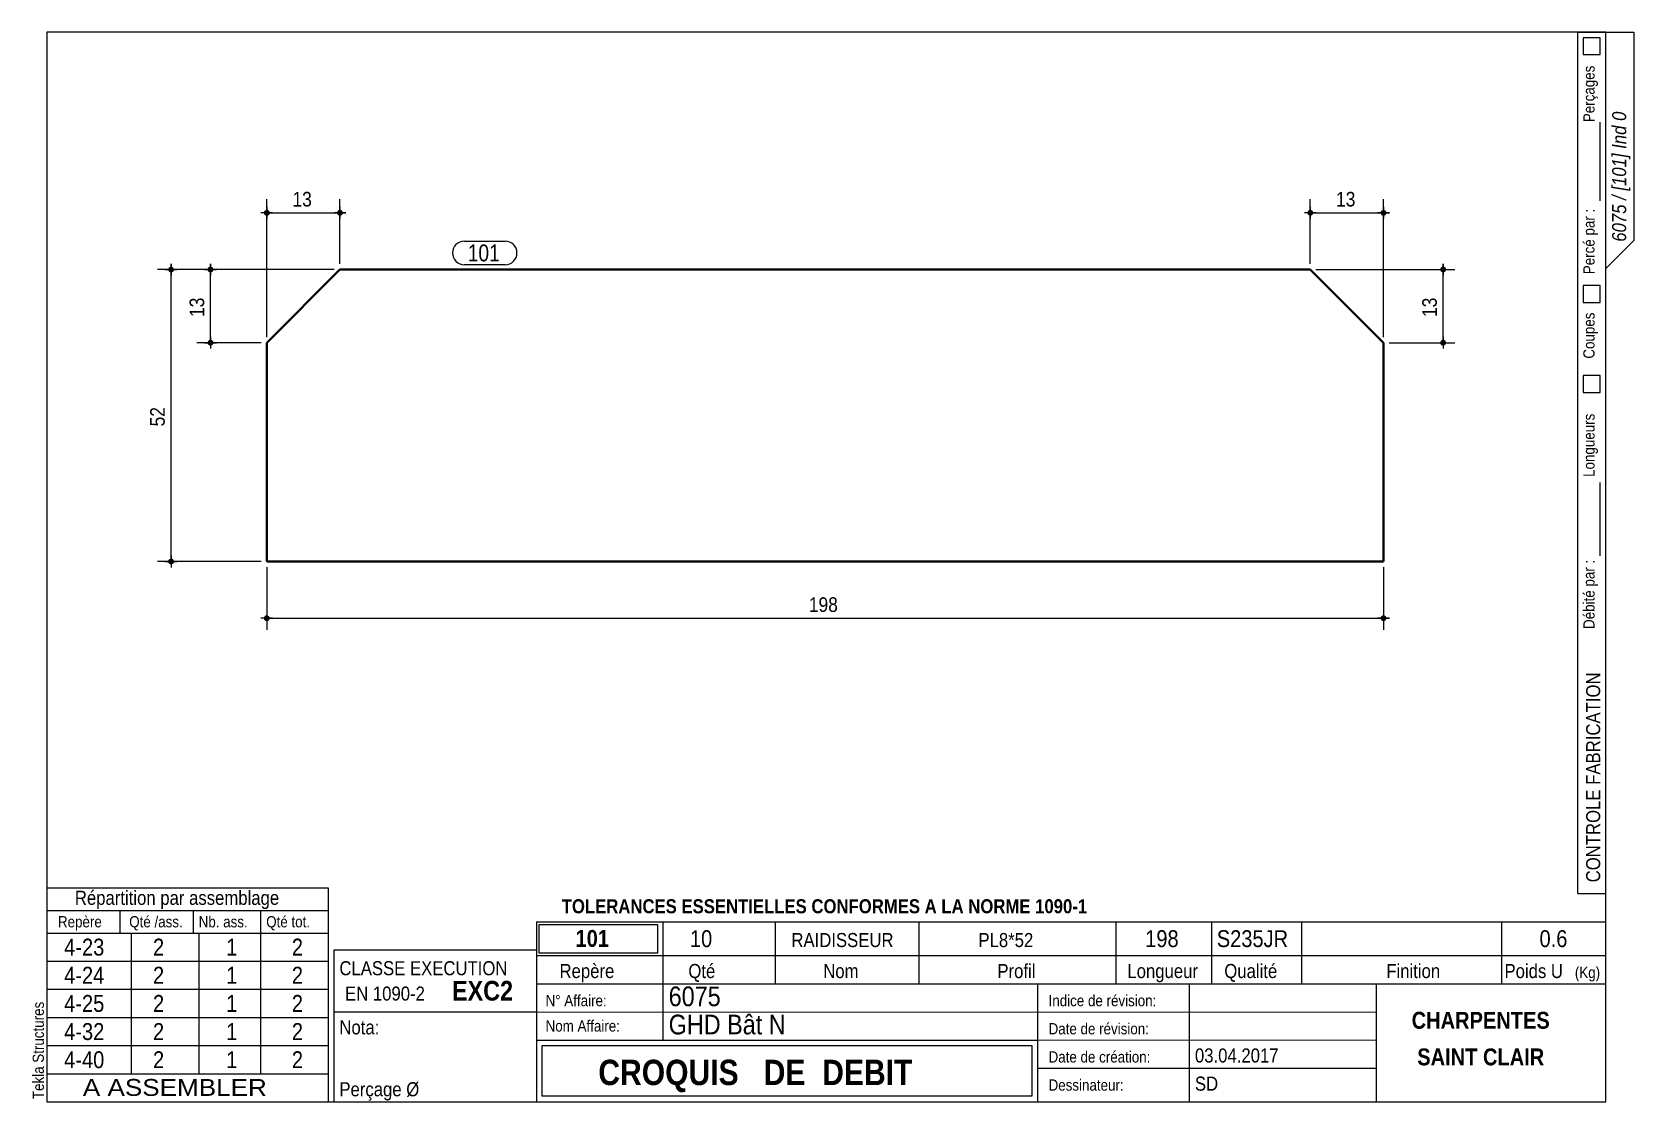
# Model space of a CAD drawing. Header units: millimetres. Extents: x 2 to 287, y 5 to 195.
import ezdxf

# ---------------------------------------------------------------- set-up
doc = ezdxf.new("R2010")
doc.units = ezdxf.units.MM
for name, color, linetype, lineweight in [('Autre type objet', 1, 'Continuous', 0), ('Cotation', 7, 'Continuous', 0), ('Feuille dessin', 5, 'Continuous', 0), ('Piece', 2, 'Continuous', 0), ('Repère pièce', 3, 'Continuous', 0)]:
    doc.layers.add(name, color=color, linetype=linetype, lineweight=lineweight)
doc.styles.add('ARIAL', font='ARIAL.TTF')
doc.styles.add('ARIAL_BOLD', font='ARIALBD.TTF')
doc.styles.add('ARIAL_ITALIC', font='ARIALI.TTF')
doc.styles.add('COMIC_SANS_MS', font='COMIC.TTF')

# ---------------------------------------------------------------- blocks, each defined once
blk = doc.blocks.new('*A1')
at = {"layer": 'Piece', "color": 2, "linetype": 'Continuous', "lineweight": 40}
for p, q in [((57.1, 152.824999), (44.1, 139.824999)), ((229.499994, 152.824999), (57.1, 152.824999)), ((242.499994, 139.824999), (229.499994, 152.824999)), ((44.1, 139.824999), (44.1, 100.975001)), ((242.499994, 100.975001), (242.499994, 139.824999)), ((44.1, 100.975001), (242.499994, 100.975001))]:
    blk.add_line(p, q, dxfattribs=at)
blk = doc.blocks.new('*A2')
at = {"layer": 'Feuille dessin', "linetype": 'Continuous', "lineweight": 0}
for p, q in [((282, 195), (5, 195)), ((5, 195), (5, 5)), ((282, 5), (282, 195)), ((5, 5), (282, 5))]:
    blk.add_line(p, q, dxfattribs=at)
at = {"layer": 'Feuille dessin', "style": 'ARIAL', "width": 0.85}
blk.add_text('Tekla Structures', height=2, rotation=90, dxfattribs=at).set_placement((4.5, 5.5))
blk = doc.blocks.new('*A3')
at = {"layer": 'Autre type objet', "linetype": 'Continuous', "lineweight": 0}
for p, q in [((56, 32), (92, 32)), ((56, 32), (56, 5)), ((92, 32), (92, 5)), ((56, 21), (92, 21)), ((56, 5), (92, 5))]:
    blk.add_line(p, q, dxfattribs=at)
at = {"layer": 'Autre type objet', "width": 0.85}
for s, height, style, p in [('CLASSE EXECUTION', 2.5, 'ARIAL', (57, 27.5)), ('EXC2', 3.5, 'ARIAL_BOLD', (77, 23)), ('EN 1090-2', 2.5, 'ARIAL', (58, 23)), ('Nota:', 2.5, 'ARIAL', (57, 17)), ('Perçage Ø', 2.5, 'ARIAL', (57, 6))]:
    blk.add_text(s, height=height, dxfattribs=dict(at, style=style)).set_placement(p)
blk = doc.blocks.new('*A4')
at = {"layer": 'Autre type objet', "linetype": 'Continuous', "lineweight": 0}
for p, q in [((5, 43), (55, 43)), ((5, 43), (5, 35)), ((55, 43), (55, 35)), ((5, 39), (55, 39)), ((18, 39), (18, 35)), ((31, 39), (31, 35)), ((43, 39), (43, 35)), ((5, 35), (55, 35)), ((5, 35), (5, 30)), ((20, 35), (20, 30)), ((32, 35), (32, 30)), ((43, 35), (43, 30)), ((55, 35), (55, 30)), ((5, 30), (55, 30)), ((5, 30), (5, 25)), ((20, 30), (20, 25)), ((32, 30), (32, 25)), ((43, 30), (43, 25)), ((55, 30), (55, 25)), ((5, 25), (55, 25)), ((5, 25), (5, 20)), ((20, 25), (20, 20)), ((32, 25), (32, 20)), ((43, 25), (43, 20)), ((55, 25), (55, 20)), ((5, 20), (55, 20)), ((5, 20), (5, 15)), ((20, 20), (20, 15)), ((32, 20), (32, 15)), ((43, 20), (43, 15)), ((55, 20), (55, 15)), ((5, 15), (55, 15)), ((5, 15), (5, 10)), ((20, 15), (20, 10)), ((32, 15), (32, 10)), ((43, 15), (43, 10)), ((55, 15), (55, 10)), ((5, 10), (55, 10))]:
    blk.add_line(p, q, dxfattribs=at)
at = {"layer": 'Autre type objet', "style": 'ARIAL', "width": 0.85}
for s, height, p in [('Répartition par assemblage', 2.5, (10, 40)), ('Repère', 2, (7, 36)), ('Qté /ass.', 2, (19.663086, 36)), ('Nb. ass.', 2, (32, 36)), ('Qté tot.', 2, (44, 36)), ('4-23', 3, (8.103027, 31)), ('2', 3, (23.885986, 31)), ('1', 3, (36.889404, 31)), ('2', 3, (48.551514, 31)), ('4-24', 3, (8.103027, 26)), ('2', 3, (23.885986, 26)), ('1', 3, (36.889404, 26)), ('2', 3, (48.551514, 26)), ('4-25', 3, (8.103027, 21)), ('2', 3, (23.885986, 21)), ('1', 3, (36.889404, 21)), ('2', 3, (48.551514, 21)), ('4-32', 3, (8.103027, 16)), ('2', 3, (23.885986, 16)), ('1', 3, (36.889404, 16)), ('2', 3, (48.551514, 16)), ('4-40', 3, (8.103027, 11)), ('2', 3, (23.885986, 11)), ('1', 3, (36.889404, 11)), ('2', 3, (48.551514, 11))]:
    blk.add_text(s, height=height, dxfattribs=at).set_placement(p)
blk = doc.blocks.new('*A5')
at = {"layer": 'Autre type objet', "linetype": 'Continuous', "lineweight": 0}
for p, q in [((277, 42), (277, 195)), ((277, 195), (287, 195)), ((278, 194), (278, 191)), ((281, 194), (278, 194)), ((281, 191), (281, 194)), ((282, 42), (282, 195)), ((287, 195), (287, 158)), ((278, 191), (281, 191)), ((281, 165), (281, 179)), ((287, 158), (282, 153)), ((278, 150), (278, 147)), ((281, 150), (278, 150)), ((281, 147), (281, 150)), ((278, 147), (281, 147)), ((278, 134), (278, 131)), ((281, 134), (278, 134)), ((281, 131), (281, 134)), ((278, 131), (281, 131)), ((281, 102), (281, 115)), ((277, 42), (282, 42))]:
    blk.add_line(p, q, dxfattribs=at)
at = {"layer": 'Autre type objet', "width": 0.85}
for s, height, style, p in [('Perçages', 2, 'ARIAL', (280, 179)), ('6075 / [101] Ind 0', 2.5, 'ARIAL_ITALIC', (285.619109, 157.760245)), ('Percé par :', 2, 'ARIAL', (280, 152)), ('Coupes', 2, 'ARIAL', (280, 137)), ('Longueurs', 2, 'ARIAL', (280, 116)), ('Débité par :', 2, 'ARIAL', (280, 89)), ('CONTROLE FABRICATION', 2.5, 'ARIAL', (281, 44))]:
    blk.add_text(s, height=height, rotation=90, dxfattribs=dict(at, style=style)).set_placement(p)
blk = doc.blocks.new('*A6')
at = {"layer": 'Autre type objet', "linetype": 'Continuous', "lineweight": 0}
for p, q in [((92, 37), (282, 37)), ((92, 37), (92, 31)), ((114.5, 31), (114.5, 37)), ((134.5, 31), (134.5, 37)), ((160, 31), (160, 37)), ((195, 31), (195, 37)), ((212, 31), (212, 37)), ((228, 31), (228, 37)), ((263.5, 31), (263.5, 37)), ((282, 31), (282, 37)), ((92.51953, 36.5), (113.5, 36.5)), ((92.51953, 31.394341), (92.51953, 36.5)), ((113.5, 36.5), (113.5, 31.394341)), ((113.5, 31.394341), (92.51953, 31.394341)), ((92, 31), (282, 31)), ((92, 31), (92, 5)), ((114.5, 16), (114.5, 31)), ((134.5, 26), (134.5, 31)), ((160, 26), (160, 31)), ((195, 26), (195, 31)), ((212, 26), (212, 31)), ((228, 26), (228, 31)), ((263.5, 26), (263.5, 31)), ((282, 5), (282, 31)), ((92, 26), (282, 26)), ((181, 26), (181, 5)), ((208, 26), (208, 5)), ((241.262466, 5), (241.262466, 26)), ((92, 21), (241.327069, 20.935451)), ((92, 16), (181, 16)), ((93, 15), (180, 15)), ((93, 6), (93, 15)), ((180, 15), (180, 6)), ((181, 16), (241.297815, 16.021151)), ((181, 11), (241.217807, 10.969512)), ((180, 6), (93, 6)), ((92, 5), (282, 5))]:
    blk.add_line(p, q, dxfattribs=at)
at = {"layer": 'Autre type objet', "width": 0.85}
for s, height, style, p in [('TOLERANCES ESSENTIELLES CONFORMES A LA NORME 1090-1', 2.5, 'ARIAL_BOLD', (96.5, 38.5)), ('101', 3, 'ARIAL_BOLD', (98.951496, 32.540141)), ('10', 3, 'ARIAL', (119.277344, 32.5)), ('RAIDISSEUR', 2.5, 'ARIAL', (137.30835, 32.5)), ('PL8*52', 2.5, 'ARIAL', (170.537964, 32.5)), ('198', 3, 'ARIAL', (200.165771, 32.5)), ('S235JR', 3, 'ARIAL', (212.880127, 32.5)), ('0.6', 3, 'ARIAL', (270.222412, 32.5)), ('Repère', 2.5, 'ARIAL', (96.112978, 27)), ('Qté', 2.5, 'ARIAL', (119, 27)), ('Nom', 2.5, 'ARIAL', (142.961426, 27)), ('Profil', 2.5, 'ARIAL', (173.903564, 27)), ('Longueur', 2.5, 'ARIAL', (197, 27)), ('Qualité', 2.5, 'ARIAL', (214.218018, 27)), ('Finition', 2.5, 'ARIAL', (243, 27)), ('Poids U', 2.5, 'ARIAL', (264, 27)), ('(Kg)', 2, 'ARIAL', (276.5, 27)), ('N° Affaire:', 2, 'ARIAL', (93.640566, 22)), ('6075', 3.5, 'ARIAL', (115.5, 22)), ('Indice de révision:', 2, 'ARIAL', (183, 22)), ('GHD Bât N', 3.5, 'ARIAL', (115.5, 17)), ('CHARPENTES', 3, 'ARIAL_BOLD', (247.5, 18)), ('Nom Affaire:', 2, 'ARIAL', (93.640566, 17.5)), ('Date de révision:', 2, 'ARIAL', (183, 17)), ('03.04.2017', 2.5, 'ARIAL', (209, 12)), ('SAINT CLAIR', 3, 'ARIAL_BOLD', (248.5, 11.5)), ('CROQUIS   DE  DEBIT', 4.5, 'ARIAL_BOLD', (103, 8)), ('Date de création:', 2, 'ARIAL', (183, 12)), ('Dessinateur:', 2, 'ARIAL', (183, 7)), ('SD', 2.5, 'ARIAL', (209, 7))]:
    blk.add_text(s, height=height, dxfattribs=dict(at, style=style)).set_placement(p)
blk = doc.blocks.new('*A7')
at = {"layer": 'Autre type objet', "linetype": 'Continuous', "lineweight": 0}
for p, q in [((5, 10), (55, 10)), ((5, 10), (5, 5)), ((55, 10), (55, 5)), ((5, 5), (55, 5))]:
    blk.add_line(p, q, dxfattribs=at)
at = {"layer": 'Autre type objet', "style": 'ARIAL', "width": 1.105}
blk.add_text('A ASSEMBLER', height=3, dxfattribs=at).set_placement((11.423651, 6.073465))
blk = doc.blocks.new('*A8')
at = {"layer": 'Cotation'}
for points in [[(27.07, 152.31), (27.05, 152.31), (27.02, 152.31), (27, 152.31), (26.97, 152.32), (26.95, 152.33), (26.92, 152.34), (26.9, 152.34), (26.88, 152.35), (26.85, 152.37), (26.83, 152.38), (26.81, 152.39), (26.79, 152.41), (26.77, 152.42), (26.75, 152.44), (26.73, 152.46), (26.71, 152.48), (26.7, 152.5), (26.68, 152.52), (26.67, 152.54), (26.65, 152.56), (26.64, 152.58), (26.63, 152.6), (26.62, 152.63), (26.61, 152.65), (26.6, 152.67), (26.6, 152.7), (26.59, 152.72), (26.59, 152.75), (26.58, 152.77), (26.58, 152.8), (26.58, 152.82), (26.58, 152.85), (26.58, 152.88), (26.59, 152.9), (26.59, 152.93), (26.6, 152.95), (26.6, 152.98), (26.61, 153), (26.62, 153.02), (26.63, 153.05), (26.64, 153.07), (26.65, 153.09), (26.67, 153.11), (26.68, 153.13), (26.7, 153.15), (26.71, 153.17), (26.73, 153.19), (26.75, 153.21), (26.77, 153.23), (26.79, 153.24), (26.81, 153.26), (26.83, 153.27), (26.85, 153.28), (26.88, 153.3), (26.9, 153.31), (26.92, 153.31), (26.95, 153.32), (26.97, 153.33), (27, 153.34), (27.02, 153.34), (27.05, 153.34), (27.07, 153.34), (27.1, 153.34), (27.13, 153.34), (27.15, 153.34), (27.18, 153.34), (27.2, 153.34), (27.23, 153.33), (27.25, 153.32), (27.28, 153.31), (27.3, 153.31), (27.32, 153.3), (27.35, 153.28), (27.37, 153.27), (27.39, 153.26), (27.41, 153.24), (27.43, 153.23), (27.45, 153.21), (27.47, 153.19), (27.49, 153.17), (27.5, 153.15), (27.52, 153.13), (27.53, 153.11), (27.55, 153.09), (27.56, 153.07), (27.57, 153.05), (27.58, 153.02), (27.59, 153), (27.6, 152.98), (27.6, 152.95), (27.61, 152.93), (27.61, 152.9), (27.62, 152.88), (27.62, 152.85), (27.62, 152.82), (27.62, 152.8), (27.62, 152.77), (27.61, 152.75), (27.61, 152.72), (27.6, 152.7), (27.6, 152.67), (27.59, 152.65), (27.58, 152.63), (27.57, 152.6), (27.56, 152.58), (27.55, 152.56), (27.53, 152.54), (27.52, 152.52), (27.5, 152.5), (27.49, 152.48), (27.47, 152.46), (27.45, 152.44), (27.43, 152.42), (27.41, 152.41), (27.39, 152.39), (27.37, 152.38), (27.35, 152.37), (27.32, 152.35), (27.3, 152.34), (27.28, 152.34), (27.25, 152.33), (27.23, 152.32), (27.2, 152.31), (27.18, 152.31), (27.15, 152.31), (27.13, 152.31), (27.1, 152.3)], [(27.07, 100.46), (27.05, 100.46), (27.02, 100.46), (27, 100.46), (26.97, 100.47), (26.95, 100.48), (26.92, 100.49), (26.9, 100.49), (26.88, 100.5), (26.85, 100.52), (26.83, 100.53), (26.81, 100.54), (26.79, 100.56), (26.77, 100.57), (26.75, 100.59), (26.73, 100.61), (26.71, 100.63), (26.7, 100.65), (26.68, 100.67), (26.67, 100.69), (26.65, 100.71), (26.64, 100.73), (26.63, 100.75), (26.62, 100.78), (26.61, 100.8), (26.6, 100.82), (26.6, 100.85), (26.59, 100.87), (26.59, 100.9), (26.58, 100.92), (26.58, 100.95), (26.58, 100.98), (26.58, 101), (26.58, 101.03), (26.59, 101.05), (26.59, 101.08), (26.6, 101.1), (26.6, 101.13), (26.61, 101.15), (26.62, 101.17), (26.63, 101.2), (26.64, 101.22), (26.65, 101.24), (26.67, 101.26), (26.68, 101.28), (26.7, 101.3), (26.71, 101.32), (26.73, 101.34), (26.75, 101.36), (26.77, 101.38), (26.79, 101.39), (26.81, 101.41), (26.83, 101.42), (26.85, 101.43), (26.88, 101.45), (26.9, 101.46), (26.92, 101.46), (26.95, 101.47), (26.97, 101.48), (27, 101.49), (27.02, 101.49), (27.05, 101.49), (27.07, 101.49), (27.1, 101.5), (27.13, 101.49), (27.15, 101.49), (27.18, 101.49), (27.2, 101.49), (27.23, 101.48), (27.25, 101.47), (27.28, 101.46), (27.3, 101.46), (27.32, 101.45), (27.35, 101.43), (27.37, 101.42), (27.39, 101.41), (27.41, 101.39), (27.43, 101.38), (27.45, 101.36), (27.47, 101.34), (27.49, 101.32), (27.5, 101.3), (27.52, 101.28), (27.53, 101.26), (27.55, 101.24), (27.56, 101.22), (27.57, 101.2), (27.58, 101.17), (27.59, 101.15), (27.6, 101.13), (27.6, 101.1), (27.61, 101.08), (27.61, 101.05), (27.62, 101.03), (27.62, 101), (27.62, 100.98), (27.62, 100.95), (27.62, 100.92), (27.61, 100.9), (27.61, 100.87), (27.6, 100.85), (27.6, 100.82), (27.59, 100.8), (27.58, 100.78), (27.57, 100.75), (27.56, 100.73), (27.55, 100.71), (27.53, 100.69), (27.52, 100.67), (27.5, 100.65), (27.49, 100.63), (27.47, 100.61), (27.45, 100.59), (27.43, 100.57), (27.41, 100.56), (27.39, 100.54), (27.37, 100.53), (27.35, 100.52), (27.32, 100.5), (27.3, 100.49), (27.28, 100.49), (27.25, 100.48), (27.23, 100.47), (27.2, 100.46), (27.18, 100.46), (27.15, 100.46), (27.13, 100.46), (27.1, 100.46)]]:
    blk.add_hatch(color=256, dxfattribs=at).paths.add_polyline_path(points, flags=17)
at = {"layer": 'Cotation', "linetype": 'Continuous', "lineweight": 0}
for p, q in [((27.1, 153.86), (27.1, 151.78)), ((27.1, 152.82), (27.1, 153.86)), ((56.1, 152.82), (24.68, 152.82)), ((26.06, 152.82), (28.14, 152.82)), ((27.1, 100.98), (27.1, 152.82)), ((43.1, 100.98), (24.68, 100.98)), ((26.06, 100.98), (28.14, 100.98)), ((27.1, 102.02), (27.1, 99.94)), ((27.1, 100.98), (27.1, 99.94))]:
    blk.add_line(p, q, dxfattribs=at)
at = {"layer": 'Cotation'}
for p in [(27.1, 152.82), (27.1, 100.98)]:
    blk.add_point(p, dxfattribs=at)
at = {"layer": 'Cotation', "style": 'ARIAL', "width": 0.85}
blk.add_text('52', height=2.6, rotation=90.0002, dxfattribs=at).set_placement((25.98, 124.97))
blk = doc.blocks.new('*A9')
at = {"layer": 'Cotation'}
for points in [[(253.07, 152.31), (253.05, 152.31), (253.02, 152.31), (253, 152.31), (252.97, 152.32), (252.95, 152.33), (252.92, 152.34), (252.9, 152.34), (252.88, 152.35), (252.85, 152.37), (252.83, 152.38), (252.81, 152.39), (252.79, 152.41), (252.77, 152.42), (252.75, 152.44), (252.73, 152.46), (252.71, 152.48), (252.7, 152.5), (252.68, 152.52), (252.67, 152.54), (252.65, 152.56), (252.64, 152.58), (252.63, 152.6), (252.62, 152.63), (252.61, 152.65), (252.6, 152.67), (252.6, 152.7), (252.59, 152.72), (252.59, 152.75), (252.58, 152.77), (252.58, 152.8), (252.58, 152.82), (252.58, 152.85), (252.58, 152.88), (252.59, 152.9), (252.59, 152.93), (252.6, 152.95), (252.6, 152.98), (252.61, 153), (252.62, 153.02), (252.63, 153.05), (252.64, 153.07), (252.65, 153.09), (252.67, 153.11), (252.68, 153.13), (252.7, 153.15), (252.71, 153.17), (252.73, 153.19), (252.75, 153.21), (252.77, 153.23), (252.79, 153.24), (252.81, 153.26), (252.83, 153.27), (252.85, 153.28), (252.88, 153.3), (252.9, 153.31), (252.92, 153.31), (252.95, 153.32), (252.97, 153.33), (253, 153.34), (253.02, 153.34), (253.05, 153.34), (253.07, 153.34), (253.1, 153.34), (253.13, 153.34), (253.15, 153.34), (253.18, 153.34), (253.2, 153.34), (253.23, 153.33), (253.25, 153.32), (253.28, 153.31), (253.3, 153.31), (253.32, 153.3), (253.35, 153.28), (253.37, 153.27), (253.39, 153.26), (253.41, 153.24), (253.43, 153.23), (253.45, 153.21), (253.47, 153.19), (253.49, 153.17), (253.5, 153.15), (253.52, 153.13), (253.53, 153.11), (253.55, 153.09), (253.56, 153.07), (253.57, 153.05), (253.58, 153.02), (253.59, 153), (253.6, 152.98), (253.6, 152.95), (253.61, 152.93), (253.61, 152.9), (253.62, 152.88), (253.62, 152.85), (253.62, 152.82), (253.62, 152.8), (253.62, 152.77), (253.61, 152.75), (253.61, 152.72), (253.6, 152.7), (253.6, 152.67), (253.59, 152.65), (253.58, 152.63), (253.57, 152.6), (253.56, 152.58), (253.55, 152.56), (253.53, 152.54), (253.52, 152.52), (253.5, 152.5), (253.49, 152.48), (253.47, 152.46), (253.45, 152.44), (253.43, 152.42), (253.41, 152.41), (253.39, 152.39), (253.37, 152.38), (253.35, 152.37), (253.32, 152.35), (253.3, 152.34), (253.28, 152.34), (253.25, 152.33), (253.23, 152.32), (253.2, 152.31), (253.18, 152.31), (253.15, 152.31), (253.13, 152.31), (253.1, 152.3)], [(253.07, 139.31), (253.05, 139.31), (253.02, 139.31), (253, 139.31), (252.97, 139.32), (252.95, 139.33), (252.92, 139.34), (252.9, 139.34), (252.88, 139.35), (252.85, 139.37), (252.83, 139.38), (252.81, 139.39), (252.79, 139.41), (252.77, 139.42), (252.75, 139.44), (252.73, 139.46), (252.71, 139.48), (252.7, 139.5), (252.68, 139.52), (252.67, 139.54), (252.65, 139.56), (252.64, 139.58), (252.63, 139.6), (252.62, 139.63), (252.61, 139.65), (252.6, 139.67), (252.6, 139.7), (252.59, 139.72), (252.59, 139.75), (252.58, 139.77), (252.58, 139.8), (252.58, 139.82), (252.58, 139.85), (252.58, 139.88), (252.59, 139.9), (252.59, 139.93), (252.6, 139.95), (252.6, 139.98), (252.61, 140), (252.62, 140.02), (252.63, 140.05), (252.64, 140.07), (252.65, 140.09), (252.67, 140.11), (252.68, 140.13), (252.7, 140.15), (252.71, 140.17), (252.73, 140.19), (252.75, 140.21), (252.77, 140.23), (252.79, 140.24), (252.81, 140.26), (252.83, 140.27), (252.85, 140.28), (252.88, 140.3), (252.9, 140.31), (252.92, 140.31), (252.95, 140.32), (252.97, 140.33), (253, 140.34), (253.02, 140.34), (253.05, 140.34), (253.07, 140.34), (253.1, 140.34), (253.13, 140.34), (253.15, 140.34), (253.18, 140.34), (253.2, 140.34), (253.23, 140.33), (253.25, 140.32), (253.28, 140.31), (253.3, 140.31), (253.32, 140.3), (253.35, 140.28), (253.37, 140.27), (253.39, 140.26), (253.41, 140.24), (253.43, 140.23), (253.45, 140.21), (253.47, 140.19), (253.49, 140.17), (253.5, 140.15), (253.52, 140.13), (253.53, 140.11), (253.55, 140.09), (253.56, 140.07), (253.57, 140.05), (253.58, 140.02), (253.59, 140), (253.6, 139.98), (253.6, 139.95), (253.61, 139.93), (253.61, 139.9), (253.62, 139.88), (253.62, 139.85), (253.62, 139.82), (253.62, 139.8), (253.62, 139.77), (253.61, 139.75), (253.61, 139.72), (253.6, 139.7), (253.6, 139.67), (253.59, 139.65), (253.58, 139.63), (253.57, 139.6), (253.56, 139.58), (253.55, 139.56), (253.53, 139.54), (253.52, 139.52), (253.5, 139.5), (253.49, 139.48), (253.47, 139.46), (253.45, 139.44), (253.43, 139.42), (253.41, 139.41), (253.39, 139.39), (253.37, 139.38), (253.35, 139.37), (253.32, 139.35), (253.3, 139.34), (253.28, 139.34), (253.25, 139.33), (253.23, 139.32), (253.2, 139.31), (253.18, 139.31), (253.15, 139.31), (253.13, 139.31), (253.1, 139.3)]]:
    blk.add_hatch(color=256, dxfattribs=at).paths.add_polyline_path(points, flags=17)
at = {"layer": 'Cotation', "linetype": 'Continuous', "lineweight": 0}
for p, q in [((253.1, 153.86), (253.1, 151.78)), ((253.1, 152.82), (253.1, 153.86)), ((230.5, 152.82), (255.18, 152.82)), ((252.06, 152.82), (254.14, 152.82)), ((253.1, 139.82), (253.1, 152.82)), ((243.5, 139.82), (255.18, 139.82)), ((252.06, 139.82), (254.14, 139.82)), ((253.1, 140.86), (253.1, 138.78)), ((253.1, 139.82), (253.1, 138.78))]:
    blk.add_line(p, q, dxfattribs=at)
at = {"layer": 'Cotation'}
for p in [(253.1, 152.82), (253.1, 139.82)]:
    blk.add_point(p, dxfattribs=at)
at = {"layer": 'Cotation', "style": 'ARIAL', "width": 0.85}
blk.add_text('13', height=2.6, rotation=90.0002, dxfattribs=at).set_placement((251.98, 144.4))
blk = doc.blocks.new('*A10')
at = {"layer": 'Cotation'}
for points in [[(34.07, 152.31), (34.05, 152.31), (34.02, 152.31), (34, 152.31), (33.97, 152.32), (33.95, 152.33), (33.92, 152.34), (33.9, 152.34), (33.88, 152.35), (33.85, 152.37), (33.83, 152.38), (33.81, 152.39), (33.79, 152.41), (33.77, 152.42), (33.75, 152.44), (33.73, 152.46), (33.71, 152.48), (33.7, 152.5), (33.68, 152.52), (33.67, 152.54), (33.65, 152.56), (33.64, 152.58), (33.63, 152.6), (33.62, 152.63), (33.61, 152.65), (33.6, 152.67), (33.6, 152.7), (33.59, 152.72), (33.59, 152.75), (33.58, 152.77), (33.58, 152.8), (33.58, 152.82), (33.58, 152.85), (33.58, 152.88), (33.59, 152.9), (33.59, 152.93), (33.6, 152.95), (33.6, 152.98), (33.61, 153), (33.62, 153.02), (33.63, 153.05), (33.64, 153.07), (33.65, 153.09), (33.67, 153.11), (33.68, 153.13), (33.7, 153.15), (33.71, 153.17), (33.73, 153.19), (33.75, 153.21), (33.77, 153.23), (33.79, 153.24), (33.81, 153.26), (33.83, 153.27), (33.85, 153.28), (33.88, 153.3), (33.9, 153.31), (33.92, 153.31), (33.95, 153.32), (33.97, 153.33), (34, 153.34), (34.02, 153.34), (34.05, 153.34), (34.07, 153.34), (34.1, 153.34), (34.13, 153.34), (34.15, 153.34), (34.18, 153.34), (34.2, 153.34), (34.23, 153.33), (34.25, 153.32), (34.28, 153.31), (34.3, 153.31), (34.32, 153.3), (34.35, 153.28), (34.37, 153.27), (34.39, 153.26), (34.41, 153.24), (34.43, 153.23), (34.45, 153.21), (34.47, 153.19), (34.49, 153.17), (34.5, 153.15), (34.52, 153.13), (34.53, 153.11), (34.55, 153.09), (34.56, 153.07), (34.57, 153.05), (34.58, 153.02), (34.59, 153), (34.6, 152.98), (34.6, 152.95), (34.61, 152.93), (34.61, 152.9), (34.62, 152.88), (34.62, 152.85), (34.62, 152.82), (34.62, 152.8), (34.62, 152.77), (34.61, 152.75), (34.61, 152.72), (34.6, 152.7), (34.6, 152.67), (34.59, 152.65), (34.58, 152.63), (34.57, 152.6), (34.56, 152.58), (34.55, 152.56), (34.53, 152.54), (34.52, 152.52), (34.5, 152.5), (34.49, 152.48), (34.47, 152.46), (34.45, 152.44), (34.43, 152.42), (34.41, 152.41), (34.39, 152.39), (34.37, 152.38), (34.35, 152.37), (34.32, 152.35), (34.3, 152.34), (34.28, 152.34), (34.25, 152.33), (34.23, 152.32), (34.2, 152.31), (34.18, 152.31), (34.15, 152.31), (34.13, 152.31), (34.1, 152.3)], [(34.07, 139.31), (34.05, 139.31), (34.02, 139.31), (34, 139.31), (33.97, 139.32), (33.95, 139.33), (33.92, 139.34), (33.9, 139.34), (33.88, 139.35), (33.85, 139.37), (33.83, 139.38), (33.81, 139.39), (33.79, 139.41), (33.77, 139.42), (33.75, 139.44), (33.73, 139.46), (33.71, 139.48), (33.7, 139.5), (33.68, 139.52), (33.67, 139.54), (33.65, 139.56), (33.64, 139.58), (33.63, 139.6), (33.62, 139.63), (33.61, 139.65), (33.6, 139.67), (33.6, 139.7), (33.59, 139.72), (33.59, 139.75), (33.58, 139.77), (33.58, 139.8), (33.58, 139.82), (33.58, 139.85), (33.58, 139.88), (33.59, 139.9), (33.59, 139.93), (33.6, 139.95), (33.6, 139.98), (33.61, 140), (33.62, 140.02), (33.63, 140.05), (33.64, 140.07), (33.65, 140.09), (33.67, 140.11), (33.68, 140.13), (33.7, 140.15), (33.71, 140.17), (33.73, 140.19), (33.75, 140.21), (33.77, 140.23), (33.79, 140.24), (33.81, 140.26), (33.83, 140.27), (33.85, 140.28), (33.88, 140.3), (33.9, 140.31), (33.92, 140.31), (33.95, 140.32), (33.97, 140.33), (34, 140.34), (34.02, 140.34), (34.05, 140.34), (34.07, 140.34), (34.1, 140.34), (34.13, 140.34), (34.15, 140.34), (34.18, 140.34), (34.2, 140.34), (34.23, 140.33), (34.25, 140.32), (34.28, 140.31), (34.3, 140.31), (34.32, 140.3), (34.35, 140.28), (34.37, 140.27), (34.39, 140.26), (34.41, 140.24), (34.43, 140.23), (34.45, 140.21), (34.47, 140.19), (34.49, 140.17), (34.5, 140.15), (34.52, 140.13), (34.53, 140.11), (34.55, 140.09), (34.56, 140.07), (34.57, 140.05), (34.58, 140.02), (34.59, 140), (34.6, 139.98), (34.6, 139.95), (34.61, 139.93), (34.61, 139.9), (34.62, 139.88), (34.62, 139.85), (34.62, 139.82), (34.62, 139.8), (34.62, 139.77), (34.61, 139.75), (34.61, 139.72), (34.6, 139.7), (34.6, 139.67), (34.59, 139.65), (34.58, 139.63), (34.57, 139.6), (34.56, 139.58), (34.55, 139.56), (34.53, 139.54), (34.52, 139.52), (34.5, 139.5), (34.49, 139.48), (34.47, 139.46), (34.45, 139.44), (34.43, 139.42), (34.41, 139.41), (34.39, 139.39), (34.37, 139.38), (34.35, 139.37), (34.32, 139.35), (34.3, 139.34), (34.28, 139.34), (34.25, 139.33), (34.23, 139.32), (34.2, 139.31), (34.18, 139.31), (34.15, 139.31), (34.13, 139.31), (34.1, 139.3)]]:
    blk.add_hatch(color=256, dxfattribs=at).paths.add_polyline_path(points, flags=17)
at = {"layer": 'Cotation', "linetype": 'Continuous', "lineweight": 0}
for p, q in [((34.1, 153.86), (34.1, 151.78)), ((34.1, 152.82), (34.1, 153.86)), ((56.1, 152.82), (31.68, 152.82)), ((33.06, 152.82), (35.14, 152.82)), ((34.1, 139.82), (34.1, 152.82)), ((43.1, 139.82), (31.68, 139.82)), ((33.06, 139.82), (35.14, 139.82)), ((34.1, 140.86), (34.1, 138.78)), ((34.1, 139.82), (34.1, 138.78))]:
    blk.add_line(p, q, dxfattribs=at)
at = {"layer": 'Cotation'}
for p in [(34.1, 152.82), (34.1, 139.82)]:
    blk.add_point(p, dxfattribs=at)
at = {"layer": 'Cotation', "style": 'ARIAL', "width": 0.85}
blk.add_text('13', height=2.6, rotation=90.0002, dxfattribs=at).set_placement((32.98, 144.4))
blk = doc.blocks.new('*A11')
at = {"layer": 'Cotation'}
for points in [[(44.07, 90.38), (44.05, 90.38), (44.02, 90.39), (44, 90.39), (43.97, 90.4), (43.95, 90.4), (43.92, 90.41), (43.9, 90.42), (43.88, 90.43), (43.85, 90.44), (43.83, 90.45), (43.81, 90.47), (43.79, 90.48), (43.77, 90.5), (43.75, 90.51), (43.73, 90.53), (43.71, 90.55), (43.7, 90.57), (43.68, 90.59), (43.67, 90.61), (43.65, 90.63), (43.64, 90.65), (43.63, 90.68), (43.62, 90.7), (43.61, 90.72), (43.6, 90.75), (43.6, 90.77), (43.59, 90.8), (43.59, 90.82), (43.58, 90.85), (43.58, 90.87), (43.58, 90.9), (43.58, 90.93), (43.58, 90.95), (43.59, 90.98), (43.59, 91), (43.6, 91.03), (43.6, 91.05), (43.61, 91.08), (43.62, 91.1), (43.63, 91.12), (43.64, 91.15), (43.65, 91.17), (43.67, 91.19), (43.68, 91.21), (43.7, 91.23), (43.71, 91.25), (43.73, 91.27), (43.75, 91.29), (43.77, 91.3), (43.79, 91.32), (43.81, 91.33), (43.83, 91.35), (43.85, 91.36), (43.88, 91.37), (43.9, 91.38), (43.92, 91.39), (43.95, 91.4), (43.97, 91.4), (44, 91.41), (44.02, 91.41), (44.05, 91.42), (44.07, 91.42), (44.1, 91.42), (44.13, 91.42), (44.15, 91.42), (44.18, 91.41), (44.2, 91.41), (44.23, 91.4), (44.25, 91.4), (44.28, 91.39), (44.3, 91.38), (44.32, 91.37), (44.35, 91.36), (44.37, 91.35), (44.39, 91.33), (44.41, 91.32), (44.43, 91.3), (44.45, 91.29), (44.47, 91.27), (44.49, 91.25), (44.5, 91.23), (44.52, 91.21), (44.53, 91.19), (44.55, 91.17), (44.56, 91.15), (44.57, 91.12), (44.58, 91.1), (44.59, 91.08), (44.6, 91.05), (44.6, 91.03), (44.61, 91), (44.61, 90.98), (44.62, 90.95), (44.62, 90.93), (44.62, 90.9), (44.62, 90.87), (44.62, 90.85), (44.61, 90.82), (44.61, 90.8), (44.6, 90.77), (44.6, 90.75), (44.59, 90.72), (44.58, 90.7), (44.57, 90.68), (44.56, 90.65), (44.55, 90.63), (44.53, 90.61), (44.52, 90.59), (44.5, 90.57), (44.49, 90.55), (44.47, 90.53), (44.45, 90.51), (44.43, 90.5), (44.41, 90.48), (44.39, 90.47), (44.37, 90.45), (44.35, 90.44), (44.32, 90.43), (44.3, 90.42), (44.28, 90.41), (44.25, 90.4), (44.23, 90.4), (44.2, 90.39), (44.18, 90.39), (44.15, 90.38), (44.13, 90.38), (44.1, 90.38)], [(242.47, 90.38), (242.45, 90.38), (242.42, 90.39), (242.4, 90.39), (242.37, 90.4), (242.35, 90.4), (242.32, 90.41), (242.3, 90.42), (242.28, 90.43), (242.25, 90.44), (242.23, 90.45), (242.21, 90.47), (242.19, 90.48), (242.17, 90.5), (242.15, 90.51), (242.13, 90.53), (242.11, 90.55), (242.1, 90.57), (242.08, 90.59), (242.07, 90.61), (242.05, 90.63), (242.04, 90.65), (242.03, 90.68), (242.02, 90.7), (242.01, 90.72), (242, 90.75), (242, 90.77), (241.99, 90.8), (241.99, 90.82), (241.98, 90.85), (241.98, 90.87), (241.98, 90.9), (241.98, 90.93), (241.98, 90.95), (241.99, 90.98), (241.99, 91), (242, 91.03), (242, 91.05), (242.01, 91.08), (242.02, 91.1), (242.03, 91.12), (242.04, 91.15), (242.05, 91.17), (242.07, 91.19), (242.08, 91.21), (242.1, 91.23), (242.11, 91.25), (242.13, 91.27), (242.15, 91.29), (242.17, 91.3), (242.19, 91.32), (242.21, 91.33), (242.23, 91.35), (242.25, 91.36), (242.28, 91.37), (242.3, 91.38), (242.32, 91.39), (242.35, 91.4), (242.37, 91.4), (242.4, 91.41), (242.42, 91.41), (242.45, 91.42), (242.47, 91.42), (242.5, 91.42), (242.53, 91.42), (242.55, 91.42), (242.58, 91.41), (242.6, 91.41), (242.63, 91.4), (242.65, 91.4), (242.68, 91.39), (242.7, 91.38), (242.72, 91.37), (242.75, 91.36), (242.77, 91.35), (242.79, 91.33), (242.81, 91.32), (242.83, 91.3), (242.85, 91.29), (242.87, 91.27), (242.89, 91.25), (242.9, 91.23), (242.92, 91.21), (242.93, 91.19), (242.95, 91.17), (242.96, 91.15), (242.97, 91.12), (242.98, 91.1), (242.99, 91.08), (243, 91.05), (243, 91.03), (243.01, 91), (243.01, 90.98), (243.02, 90.95), (243.02, 90.93), (243.02, 90.9), (243.02, 90.87), (243.02, 90.85), (243.01, 90.82), (243.01, 90.8), (243, 90.77), (243, 90.75), (242.99, 90.72), (242.98, 90.7), (242.97, 90.68), (242.96, 90.65), (242.95, 90.63), (242.93, 90.61), (242.92, 90.59), (242.9, 90.57), (242.89, 90.55), (242.87, 90.53), (242.85, 90.51), (242.83, 90.5), (242.81, 90.48), (242.79, 90.47), (242.77, 90.45), (242.75, 90.44), (242.72, 90.43), (242.7, 90.42), (242.68, 90.41), (242.65, 90.4), (242.63, 90.4), (242.6, 90.39), (242.58, 90.39), (242.55, 90.38), (242.53, 90.38), (242.5, 90.38)]]:
    blk.add_hatch(color=256, dxfattribs=at).paths.add_polyline_path(points, flags=17)
at = {"layer": 'Cotation', "linetype": 'Continuous', "lineweight": 0}
for p, q in [((44.1, 99.98), (44.1, 88.82)), ((242.5, 99.98), (242.5, 88.82)), ((44.1, 91.94), (44.1, 89.86)), ((242.5, 91.94), (242.5, 89.86)), ((45.14, 90.9), (43.06, 90.9)), ((44.1, 90.9), (43.06, 90.9)), ((44.1, 90.9), (242.5, 90.9)), ((243.54, 90.9), (241.46, 90.9)), ((242.5, 90.9), (243.54, 90.9))]:
    blk.add_line(p, q, dxfattribs=at)
at = {"layer": 'Cotation'}
for p in [(44.1, 90.9), (242.5, 90.9)]:
    blk.add_point(p, dxfattribs=at)
at = {"layer": 'Cotation', "style": 'ARIAL', "width": 0.85}
blk.add_text('198', height=2.6, dxfattribs=at).set_placement((140.41, 92.02))
blk = doc.blocks.new('*A12')
at = {"layer": 'Cotation'}
for points in [[(44.07, 162.38), (44.05, 162.38), (44.02, 162.39), (44, 162.39), (43.97, 162.4), (43.95, 162.4), (43.92, 162.41), (43.9, 162.42), (43.88, 162.43), (43.85, 162.44), (43.83, 162.45), (43.81, 162.47), (43.79, 162.48), (43.77, 162.5), (43.75, 162.51), (43.73, 162.53), (43.71, 162.55), (43.7, 162.57), (43.68, 162.59), (43.67, 162.61), (43.65, 162.63), (43.64, 162.65), (43.63, 162.68), (43.62, 162.7), (43.61, 162.72), (43.6, 162.75), (43.6, 162.77), (43.59, 162.8), (43.59, 162.82), (43.58, 162.85), (43.58, 162.87), (43.58, 162.9), (43.58, 162.93), (43.58, 162.95), (43.59, 162.98), (43.59, 163), (43.6, 163.03), (43.6, 163.05), (43.61, 163.08), (43.62, 163.1), (43.63, 163.12), (43.64, 163.15), (43.65, 163.17), (43.67, 163.19), (43.68, 163.21), (43.7, 163.23), (43.71, 163.25), (43.73, 163.27), (43.75, 163.29), (43.77, 163.3), (43.79, 163.32), (43.81, 163.33), (43.83, 163.35), (43.85, 163.36), (43.88, 163.37), (43.9, 163.38), (43.92, 163.39), (43.95, 163.4), (43.97, 163.4), (44, 163.41), (44.02, 163.41), (44.05, 163.42), (44.07, 163.42), (44.1, 163.42), (44.13, 163.42), (44.15, 163.42), (44.18, 163.41), (44.2, 163.41), (44.23, 163.4), (44.25, 163.4), (44.28, 163.39), (44.3, 163.38), (44.32, 163.37), (44.35, 163.36), (44.37, 163.35), (44.39, 163.33), (44.41, 163.32), (44.43, 163.3), (44.45, 163.29), (44.47, 163.27), (44.49, 163.25), (44.5, 163.23), (44.52, 163.21), (44.53, 163.19), (44.55, 163.17), (44.56, 163.15), (44.57, 163.12), (44.58, 163.1), (44.59, 163.08), (44.6, 163.05), (44.6, 163.03), (44.61, 163), (44.61, 162.98), (44.62, 162.95), (44.62, 162.93), (44.62, 162.9), (44.62, 162.87), (44.62, 162.85), (44.61, 162.82), (44.61, 162.8), (44.6, 162.77), (44.6, 162.75), (44.59, 162.72), (44.58, 162.7), (44.57, 162.68), (44.56, 162.65), (44.55, 162.63), (44.53, 162.61), (44.52, 162.59), (44.5, 162.57), (44.49, 162.55), (44.47, 162.53), (44.45, 162.51), (44.43, 162.5), (44.41, 162.48), (44.39, 162.47), (44.37, 162.45), (44.35, 162.44), (44.32, 162.43), (44.3, 162.42), (44.28, 162.41), (44.25, 162.4), (44.23, 162.4), (44.2, 162.39), (44.18, 162.39), (44.15, 162.38), (44.13, 162.38), (44.1, 162.38)], [(57.07, 162.38), (57.05, 162.38), (57.02, 162.39), (57, 162.39), (56.97, 162.4), (56.95, 162.4), (56.92, 162.41), (56.9, 162.42), (56.88, 162.43), (56.85, 162.44), (56.83, 162.45), (56.81, 162.47), (56.79, 162.48), (56.77, 162.5), (56.75, 162.51), (56.73, 162.53), (56.71, 162.55), (56.7, 162.57), (56.68, 162.59), (56.67, 162.61), (56.65, 162.63), (56.64, 162.65), (56.63, 162.68), (56.62, 162.7), (56.61, 162.72), (56.6, 162.75), (56.6, 162.77), (56.59, 162.8), (56.59, 162.82), (56.58, 162.85), (56.58, 162.87), (56.58, 162.9), (56.58, 162.93), (56.58, 162.95), (56.59, 162.98), (56.59, 163), (56.6, 163.03), (56.6, 163.05), (56.61, 163.08), (56.62, 163.1), (56.63, 163.12), (56.64, 163.15), (56.65, 163.17), (56.67, 163.19), (56.68, 163.21), (56.7, 163.23), (56.71, 163.25), (56.73, 163.27), (56.75, 163.29), (56.77, 163.3), (56.79, 163.32), (56.81, 163.33), (56.83, 163.35), (56.85, 163.36), (56.88, 163.37), (56.9, 163.38), (56.92, 163.39), (56.95, 163.4), (56.97, 163.4), (57, 163.41), (57.02, 163.41), (57.05, 163.42), (57.07, 163.42), (57.1, 163.42), (57.13, 163.42), (57.15, 163.42), (57.18, 163.41), (57.2, 163.41), (57.23, 163.4), (57.25, 163.4), (57.28, 163.39), (57.3, 163.38), (57.32, 163.37), (57.35, 163.36), (57.37, 163.35), (57.39, 163.33), (57.41, 163.32), (57.43, 163.3), (57.45, 163.29), (57.47, 163.27), (57.49, 163.25), (57.5, 163.23), (57.52, 163.21), (57.53, 163.19), (57.55, 163.17), (57.56, 163.15), (57.57, 163.12), (57.58, 163.1), (57.59, 163.08), (57.6, 163.05), (57.6, 163.03), (57.61, 163), (57.61, 162.98), (57.62, 162.95), (57.62, 162.93), (57.62, 162.9), (57.62, 162.87), (57.62, 162.85), (57.61, 162.82), (57.61, 162.8), (57.6, 162.77), (57.6, 162.75), (57.59, 162.72), (57.58, 162.7), (57.57, 162.68), (57.56, 162.65), (57.55, 162.63), (57.53, 162.61), (57.52, 162.59), (57.5, 162.57), (57.49, 162.55), (57.47, 162.53), (57.45, 162.51), (57.43, 162.5), (57.41, 162.48), (57.39, 162.47), (57.37, 162.45), (57.35, 162.44), (57.32, 162.43), (57.3, 162.42), (57.28, 162.41), (57.25, 162.4), (57.23, 162.4), (57.2, 162.39), (57.18, 162.39), (57.15, 162.38), (57.13, 162.38), (57.1, 162.38)]]:
    blk.add_hatch(color=256, dxfattribs=at).paths.add_polyline_path(points, flags=17)
at = {"layer": 'Cotation', "linetype": 'Continuous', "lineweight": 0}
for p, q in [((44.1, 140.82), (44.1, 165.32)), ((57.1, 153.82), (57.1, 165.32)), ((45.14, 162.9), (43.06, 162.9)), ((44.1, 162.9), (43.06, 162.9)), ((44.1, 163.94), (44.1, 161.86)), ((44.1, 162.9), (57.1, 162.9)), ((58.14, 162.9), (56.06, 162.9)), ((57.1, 163.94), (57.1, 161.86)), ((57.1, 162.9), (58.14, 162.9))]:
    blk.add_line(p, q, dxfattribs=at)
at = {"layer": 'Cotation'}
for p in [(44.1, 162.9), (57.1, 162.9)]:
    blk.add_point(p, dxfattribs=at)
at = {"layer": 'Cotation', "style": 'ARIAL', "width": 0.85}
blk.add_text('13', height=2.6, dxfattribs=at).set_placement((48.67, 164.02))
blk = doc.blocks.new('*A13')
at = {"layer": 'Cotation'}
for points in [[(229.47, 162.38), (229.45, 162.38), (229.42, 162.39), (229.4, 162.39), (229.37, 162.4), (229.35, 162.4), (229.32, 162.41), (229.3, 162.42), (229.28, 162.43), (229.25, 162.44), (229.23, 162.45), (229.21, 162.47), (229.19, 162.48), (229.17, 162.5), (229.15, 162.51), (229.13, 162.53), (229.11, 162.55), (229.1, 162.57), (229.08, 162.59), (229.07, 162.61), (229.05, 162.63), (229.04, 162.65), (229.03, 162.68), (229.02, 162.7), (229.01, 162.72), (229, 162.75), (229, 162.77), (228.99, 162.8), (228.99, 162.82), (228.98, 162.85), (228.98, 162.87), (228.98, 162.9), (228.98, 162.93), (228.98, 162.95), (228.99, 162.98), (228.99, 163), (229, 163.03), (229, 163.05), (229.01, 163.08), (229.02, 163.1), (229.03, 163.12), (229.04, 163.15), (229.05, 163.17), (229.07, 163.19), (229.08, 163.21), (229.1, 163.23), (229.11, 163.25), (229.13, 163.27), (229.15, 163.29), (229.17, 163.3), (229.19, 163.32), (229.21, 163.33), (229.23, 163.35), (229.25, 163.36), (229.28, 163.37), (229.3, 163.38), (229.32, 163.39), (229.35, 163.4), (229.37, 163.4), (229.4, 163.41), (229.42, 163.41), (229.45, 163.42), (229.47, 163.42), (229.5, 163.42), (229.53, 163.42), (229.55, 163.42), (229.58, 163.41), (229.6, 163.41), (229.63, 163.4), (229.65, 163.4), (229.68, 163.39), (229.7, 163.38), (229.72, 163.37), (229.75, 163.36), (229.77, 163.35), (229.79, 163.33), (229.81, 163.32), (229.83, 163.3), (229.85, 163.29), (229.87, 163.27), (229.89, 163.25), (229.9, 163.23), (229.92, 163.21), (229.93, 163.19), (229.95, 163.17), (229.96, 163.15), (229.97, 163.12), (229.98, 163.1), (229.99, 163.08), (230, 163.05), (230, 163.03), (230.01, 163), (230.01, 162.98), (230.02, 162.95), (230.02, 162.93), (230.02, 162.9), (230.02, 162.87), (230.02, 162.85), (230.01, 162.82), (230.01, 162.8), (230, 162.77), (230, 162.75), (229.99, 162.72), (229.98, 162.7), (229.97, 162.68), (229.96, 162.65), (229.95, 162.63), (229.93, 162.61), (229.92, 162.59), (229.9, 162.57), (229.89, 162.55), (229.87, 162.53), (229.85, 162.51), (229.83, 162.5), (229.81, 162.48), (229.79, 162.47), (229.77, 162.45), (229.75, 162.44), (229.72, 162.43), (229.7, 162.42), (229.68, 162.41), (229.65, 162.4), (229.63, 162.4), (229.6, 162.39), (229.58, 162.39), (229.55, 162.38), (229.53, 162.38), (229.5, 162.38)], [(242.47, 162.38), (242.45, 162.38), (242.42, 162.39), (242.4, 162.39), (242.37, 162.4), (242.35, 162.4), (242.32, 162.41), (242.3, 162.42), (242.28, 162.43), (242.25, 162.44), (242.23, 162.45), (242.21, 162.47), (242.19, 162.48), (242.17, 162.5), (242.15, 162.51), (242.13, 162.53), (242.11, 162.55), (242.1, 162.57), (242.08, 162.59), (242.07, 162.61), (242.05, 162.63), (242.04, 162.65), (242.03, 162.68), (242.02, 162.7), (242.01, 162.72), (242, 162.75), (242, 162.77), (241.99, 162.8), (241.99, 162.82), (241.98, 162.85), (241.98, 162.87), (241.98, 162.9), (241.98, 162.93), (241.98, 162.95), (241.99, 162.98), (241.99, 163), (242, 163.03), (242, 163.05), (242.01, 163.08), (242.02, 163.1), (242.03, 163.12), (242.04, 163.15), (242.05, 163.17), (242.07, 163.19), (242.08, 163.21), (242.1, 163.23), (242.11, 163.25), (242.13, 163.27), (242.15, 163.29), (242.17, 163.3), (242.19, 163.32), (242.21, 163.33), (242.23, 163.35), (242.25, 163.36), (242.28, 163.37), (242.3, 163.38), (242.32, 163.39), (242.35, 163.4), (242.37, 163.4), (242.4, 163.41), (242.42, 163.41), (242.45, 163.42), (242.47, 163.42), (242.5, 163.42), (242.53, 163.42), (242.55, 163.42), (242.58, 163.41), (242.6, 163.41), (242.63, 163.4), (242.65, 163.4), (242.68, 163.39), (242.7, 163.38), (242.72, 163.37), (242.75, 163.36), (242.77, 163.35), (242.79, 163.33), (242.81, 163.32), (242.83, 163.3), (242.85, 163.29), (242.87, 163.27), (242.89, 163.25), (242.9, 163.23), (242.92, 163.21), (242.93, 163.19), (242.95, 163.17), (242.96, 163.15), (242.97, 163.12), (242.98, 163.1), (242.99, 163.08), (243, 163.05), (243, 163.03), (243.01, 163), (243.01, 162.98), (243.02, 162.95), (243.02, 162.93), (243.02, 162.9), (243.02, 162.87), (243.02, 162.85), (243.01, 162.82), (243.01, 162.8), (243, 162.77), (243, 162.75), (242.99, 162.72), (242.98, 162.7), (242.97, 162.68), (242.96, 162.65), (242.95, 162.63), (242.93, 162.61), (242.92, 162.59), (242.9, 162.57), (242.89, 162.55), (242.87, 162.53), (242.85, 162.51), (242.83, 162.5), (242.81, 162.48), (242.79, 162.47), (242.77, 162.45), (242.75, 162.44), (242.72, 162.43), (242.7, 162.42), (242.68, 162.41), (242.65, 162.4), (242.63, 162.4), (242.6, 162.39), (242.58, 162.39), (242.55, 162.38), (242.53, 162.38), (242.5, 162.38)]]:
    blk.add_hatch(color=256, dxfattribs=at).paths.add_polyline_path(points, flags=17)
at = {"layer": 'Cotation', "linetype": 'Continuous', "lineweight": 0}
for p, q in [((229.5, 153.82), (229.5, 165.32)), ((242.5, 140.82), (242.5, 165.32)), ((230.54, 162.9), (228.46, 162.9)), ((229.5, 162.9), (228.46, 162.9)), ((229.5, 163.94), (229.5, 161.86)), ((229.5, 162.9), (242.5, 162.9)), ((243.54, 162.9), (241.46, 162.9)), ((242.5, 163.94), (242.5, 161.86)), ((242.5, 162.9), (243.54, 162.9))]:
    blk.add_line(p, q, dxfattribs=at)
at = {"layer": 'Cotation'}
for p in [(229.5, 162.9), (242.5, 162.9)]:
    blk.add_point(p, dxfattribs=at)
at = {"layer": 'Cotation', "style": 'ARIAL', "width": 0.85}
blk.add_text('13', height=2.6, dxfattribs=at).set_placement((234.07, 164.02))
blk = doc.blocks.new('*A14')
at = {"layer": 'Repère pièce', "linetype": 'Continuous', "lineweight": 0}
for p, q in [((79.2, 157.874999), (86.44248, 157.874999)), ((86.44248, 153.674999), (79.2, 153.674999))]:
    blk.add_line(p, q, dxfattribs=at)
for centre, start, end in [((79.2, 155.774999), 90, 270), ((86.44248, 155.774999), 270, 90)]:
    blk.add_arc(centre, 2.1, start, end, dxfattribs=at)
at = {"layer": 'Repère pièce', "style": 'COMIC_SANS_MS', "width": 0.85}
blk.add_text('101', height=3, dxfattribs=at).set_placement((79.8, 154.274999))

msp = doc.modelspace()

# ---------------------------------------------------------------- block references
at = {"lineweight": 0}
for name in ['*A2', '*A5', '*A12', '*A13', '*A14', '*A8', '*A10', '*A9', '*A1', '*A11', '*A4', '*A6', '*A3', '*A7']:
    msp.add_blockref(name, (0, 0), dxfattribs=at)

doc.saveas('drawing.dxf')
